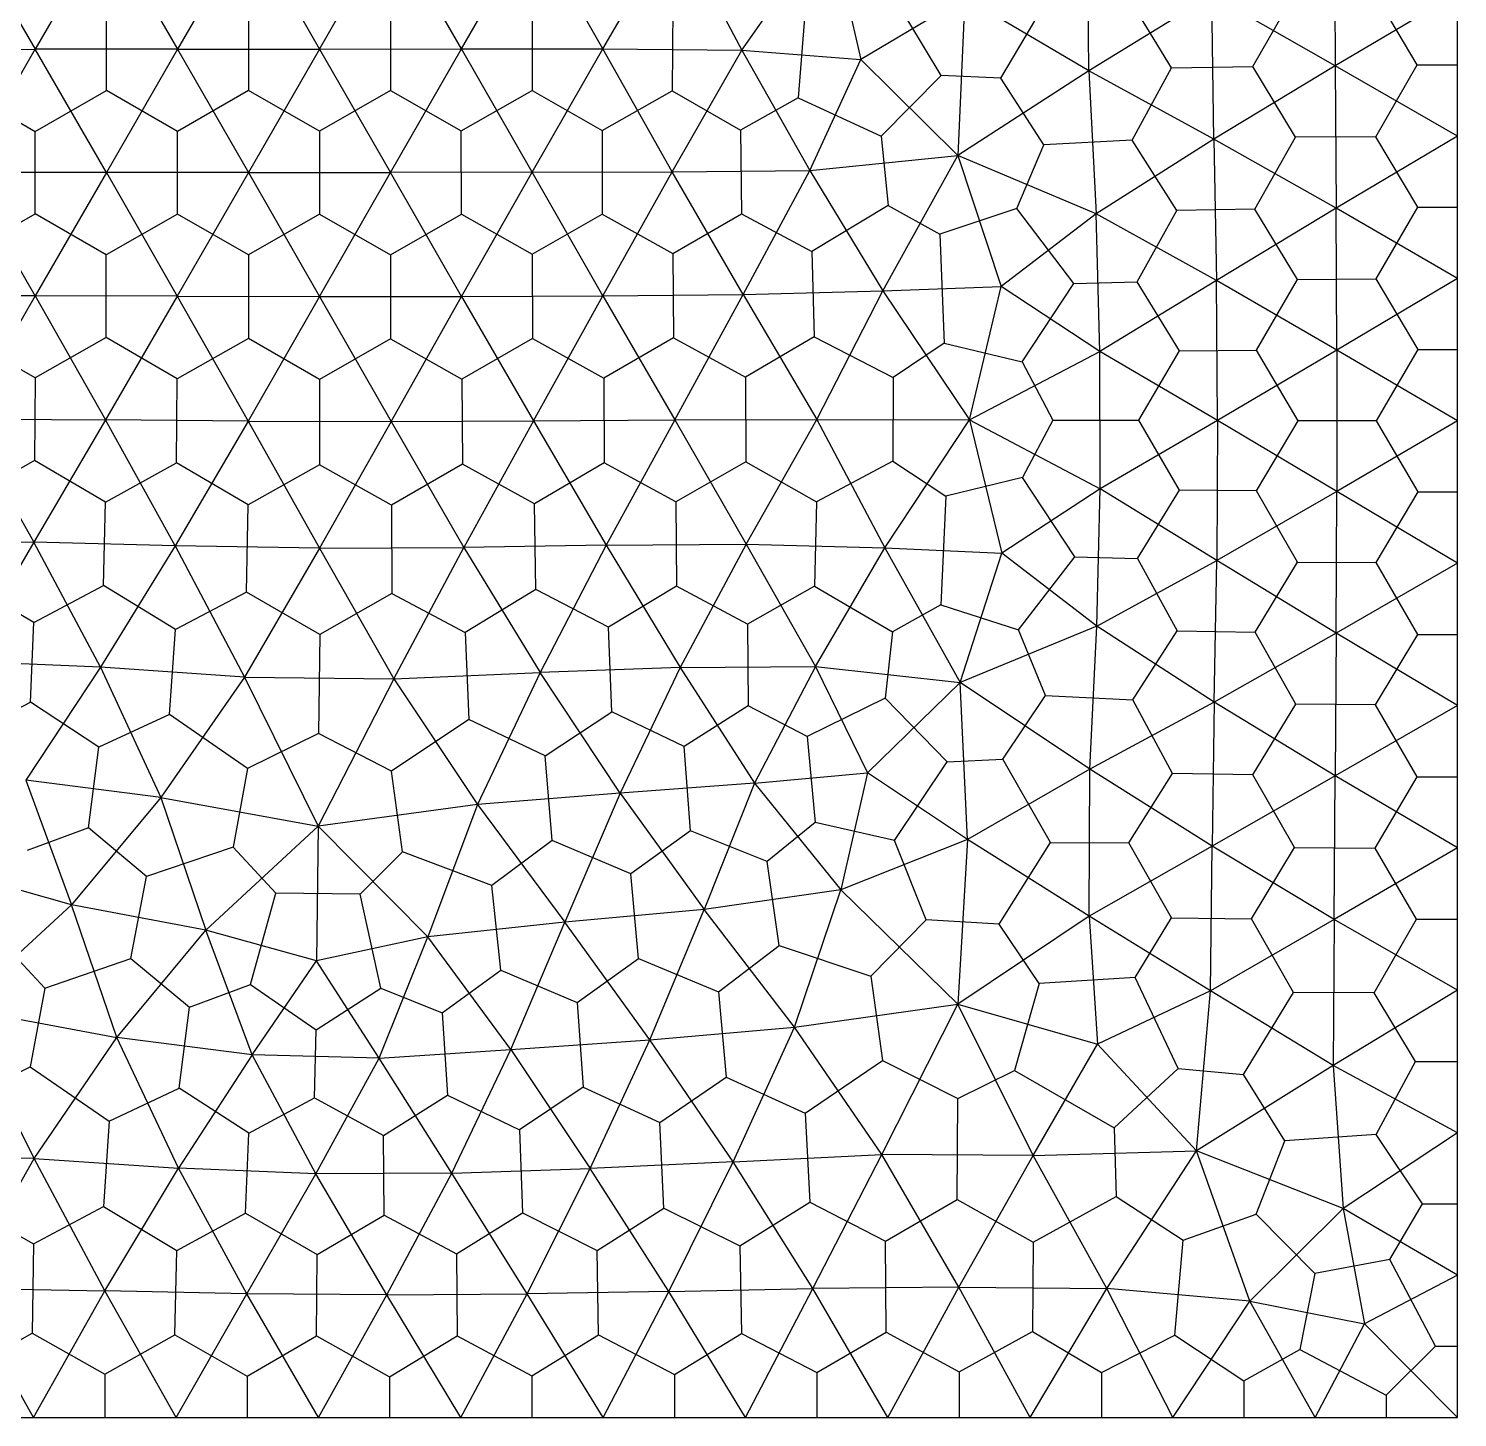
# Model space of a CAD drawing. Header units: metres. Extents: x 0 to 1, y 0 to 1.
# Drawn here: x 0.498 to 1, y 0 to 0.488 of the extents above; entities that cross this region are included whole.
import ezdxf

# ---------------------------------------------------------------- set-up
doc = ezdxf.new("R2010")
doc.units = ezdxf.units.M

msp = doc.modelspace()

# ---------------------------------------------------------------- linework, layer by layer
at = {"layer": 'boundary'}
for p, q in [((1, 0.45), (1, 0.5)), ((1, 0.4), (1, 0.45)), ((1, 0.35), (1, 0.4)), ((1, 0.3), (1, 0.35)), ((1, 0.25), (1, 0.3)), ((1, 0.2), (1, 0.25)), ((1, 0.15), (1, 0.2)), ((1, 0.1), (1, 0.15)), ((1, 0.05), (1, 0.1)), ((1, 0), (1, 0.05)), ((0.45, 0), (0.5, 0)), ((0.5, 0), (0.55, 0)), ((0.55, 0), (0.6, 0)), ((0.6, 0), (0.65, 0)), ((0.65, 0), (0.7, 0)), ((0.7, 0), (0.75, 0)), ((0.75, 0), (0.8, 0)), ((0.8, 0), (0.85, 0)), ((0.85, 0), (0.9, 0)), ((0.9, 0), (0.95, 0)), ((0.95, 0), (1, 0))]:
    msp.add_line(p, q, dxfattribs=at)
at = {"layer": 'delaunay'}
for p, q in [((0.475557, 0.523714), (0.500564, 0.480453)), ((0.525509, 0.523759), (0.500564, 0.480453)), ((0.525509, 0.523759), (0.550505, 0.480488)), ((0.575443, 0.523814), (0.550505, 0.480488)), ((0.575443, 0.523814), (0.600414, 0.480536)), ((0.600414, 0.480536), (0.625323, 0.523877)), ((0.650228, 0.480594), (0.625323, 0.523877)), ((0.650228, 0.480594), (0.675149, 0.523947)), ((0.699846, 0.480603), (0.675149, 0.523947)), ((0.699846, 0.480603), (0.725323, 0.524028)), ((0.725323, 0.524028), (0.748753, 0.480202)), ((0.748753, 0.480202), (0.779609, 0.524155)), ((0.779609, 0.524155), (0.790546, 0.476859)), ((0.870512, 0.472928), (0.870187, 0.524586)), ((0.956812, 0.524933), (0.957061, 0.474663)), ((0.827039, 0.498651), (0.790546, 0.476859)), ((0.827039, 0.498651), (0.824534, 0.443151)), ((0.870512, 0.472928), (0.827039, 0.498651)), ((0.91374, 0.499404), (0.870512, 0.472928)), ((0.957061, 0.474663), (0.91374, 0.499404)), ((0.914507, 0.448939), (0.91374, 0.499404)), ((1, 0.5), (0.957061, 0.474663)), ((0.450631, 0.480422), (0.500564, 0.480453)), ((0.475623, 0.437161), (0.500564, 0.480453)), ((0.550505, 0.480488), (0.500564, 0.480453)), ((0.525531, 0.437153), (0.500564, 0.480453)), ((0.550505, 0.480488), (0.525531, 0.437153)), ((0.550505, 0.480488), (0.600414, 0.480536)), ((0.550505, 0.480488), (0.575462, 0.43715)), ((0.600414, 0.480536), (0.575462, 0.43715)), ((0.600414, 0.480536), (0.650228, 0.480594)), ((0.600414, 0.480536), (0.62534, 0.437188)), ((0.62534, 0.437188), (0.650228, 0.480594)), ((0.650228, 0.480594), (0.699846, 0.480603)), ((0.675021, 0.437272), (0.650228, 0.480594)), ((0.675021, 0.437272), (0.699846, 0.480603)), ((0.699846, 0.480603), (0.748753, 0.480202)), ((0.724257, 0.437409), (0.699846, 0.480603)), ((0.724257, 0.437409), (0.748753, 0.480202)), ((0.748753, 0.480202), (0.772604, 0.437952)), ((0.748753, 0.480202), (0.790546, 0.476859)), ((0.772604, 0.437952), (0.790546, 0.476859)), ((0.824534, 0.443151), (0.790546, 0.476859)), ((0.870512, 0.472928), (0.824534, 0.443151)), ((0.914507, 0.448939), (0.870512, 0.472928)), ((0.870512, 0.472928), (0.873138, 0.422646)), ((0.957061, 0.474663), (0.914507, 0.448939)), ((1, 0.45), (0.957061, 0.474663)), ((0.957061, 0.474663), (0.957408, 0.424626)), ((0.914507, 0.448939), (0.873138, 0.422646)), ((0.957408, 0.424626), (0.914507, 0.448939)), ((0.914507, 0.448939), (0.915422, 0.399246)), ((1, 0.45), (0.957408, 0.424626)), ((0.772604, 0.437952), (0.824534, 0.443151)), ((0.798243, 0.395596), (0.824534, 0.443151)), ((0.824534, 0.443151), (0.839734, 0.397218)), ((0.873138, 0.422646), (0.824534, 0.443151)), ((0.525531, 0.437153), (0.475623, 0.437161)), ((0.500532, 0.393847), (0.475623, 0.437161)), ((0.525531, 0.437153), (0.500532, 0.393847)), ((0.575462, 0.43715), (0.525531, 0.437153)), ((0.525531, 0.437153), (0.550428, 0.393711)), ((0.575462, 0.43715), (0.550428, 0.393711)), ((0.575462, 0.43715), (0.62534, 0.437188)), ((0.575462, 0.43715), (0.600408, 0.393634)), ((0.600408, 0.393634), (0.62534, 0.437188)), ((0.675021, 0.437272), (0.62534, 0.437188)), ((0.650302, 0.393701), (0.62534, 0.437188)), ((0.650302, 0.393701), (0.675021, 0.437272)), ((0.675021, 0.437272), (0.724257, 0.437409)), ((0.699913, 0.393899), (0.675021, 0.437272)), ((0.699913, 0.393899), (0.724257, 0.437409)), ((0.724257, 0.437409), (0.772604, 0.437952)), ((0.749185, 0.394312), (0.724257, 0.437409)), ((0.749185, 0.394312), (0.772604, 0.437952)), ((0.772604, 0.437952), (0.798243, 0.395596)), ((0.873138, 0.422646), (0.839734, 0.397218)), ((0.874448, 0.374279), (0.873138, 0.422646)), ((0.915422, 0.399246), (0.873138, 0.422646)), ((0.957408, 0.424626), (0.915422, 0.399246)), ((1, 0.4), (0.957408, 0.424626)), ((0.957667, 0.374858), (0.957408, 0.424626)), ((0.798243, 0.395596), (0.839734, 0.397218)), ((0.828614, 0.35036), (0.839734, 0.397218)), ((0.874448, 0.374279), (0.839734, 0.397218)), ((0.915422, 0.399246), (0.874448, 0.374279)), ((0.957667, 0.374858), (0.915422, 0.399246)), ((0.915784, 0.350087), (0.915422, 0.399246)), ((1, 0.4), (0.957667, 0.374858)), ((0.500532, 0.393847), (0.450768, 0.393921)), ((0.500532, 0.393847), (0.475622, 0.350698)), ((0.550428, 0.393711), (0.500532, 0.393847)), ((0.500532, 0.393847), (0.525263, 0.350315)), ((0.550428, 0.393711), (0.525263, 0.350315)), ((0.550428, 0.393711), (0.600408, 0.393634)), ((0.550428, 0.393711), (0.575283, 0.349881)), ((0.600408, 0.393634), (0.575283, 0.349881)), ((0.600408, 0.393634), (0.650302, 0.393701)), ((0.600408, 0.393634), (0.625496, 0.349768)), ((0.625496, 0.349768), (0.650302, 0.393701)), ((0.650302, 0.393701), (0.699913, 0.393899)), ((0.650302, 0.393701), (0.675501, 0.350018)), ((0.675501, 0.350018), (0.699913, 0.393899)), ((0.699913, 0.393899), (0.749185, 0.394312)), ((0.699913, 0.393899), (0.725125, 0.350334)), ((0.725125, 0.350334), (0.749185, 0.394312)), ((0.749185, 0.394312), (0.798243, 0.395596)), ((0.749185, 0.394312), (0.774989, 0.35046)), ((0.774989, 0.35046), (0.798243, 0.395596)), ((0.798243, 0.395596), (0.828614, 0.35036)), ((0.828614, 0.35036), (0.874448, 0.374279)), ((0.915784, 0.350087), (0.874448, 0.374279)), ((0.87453, 0.326121), (0.874448, 0.374279)), ((0.957667, 0.374858), (0.915784, 0.350087)), ((1, 0.35), (0.957667, 0.374858)), ((0.957667, 0.374858), (0.957676, 0.325192)), ((0.475622, 0.350698), (0.525263, 0.350315)), ((0.475622, 0.350698), (0.500046, 0.30735)), ((0.525263, 0.350315), (0.500046, 0.30735)), ((0.549723, 0.306114), (0.525263, 0.350315)), ((0.575283, 0.349881), (0.525263, 0.350315)), ((0.575283, 0.349881), (0.549723, 0.306114)), ((0.575283, 0.349881), (0.625496, 0.349768)), ((0.575283, 0.349881), (0.600344, 0.305224)), ((0.625496, 0.349768), (0.600344, 0.305224)), ((0.625496, 0.349768), (0.675501, 0.350018)), ((0.625496, 0.349768), (0.651108, 0.305506)), ((0.675501, 0.350018), (0.651108, 0.305506)), ((0.675501, 0.350018), (0.725125, 0.350334)), ((0.675501, 0.350018), (0.701105, 0.306335)), ((0.725125, 0.350334), (0.701105, 0.306335)), ((0.725125, 0.350334), (0.774989, 0.35046)), ((0.725125, 0.350334), (0.750214, 0.306633)), ((0.750214, 0.306633), (0.774989, 0.35046)), ((0.774989, 0.35046), (0.828614, 0.35036)), ((0.774989, 0.35046), (0.79888, 0.305426)), ((0.79888, 0.305426), (0.828614, 0.35036)), ((0.828614, 0.35036), (0.87453, 0.326121)), ((0.828614, 0.35036), (0.840064, 0.303504)), ((0.915784, 0.350087), (0.87453, 0.326121)), ((0.915784, 0.350087), (0.915488, 0.300918)), ((0.957676, 0.325192), (0.915784, 0.350087)), ((1, 0.35), (0.957676, 0.325192)), ((0.87453, 0.326121), (0.840064, 0.303504)), ((0.873407, 0.277821), (0.87453, 0.326121)), ((0.915488, 0.300918), (0.87453, 0.326121)), ((0.957676, 0.325192), (0.915488, 0.300918)), ((0.957432, 0.275392), (0.957676, 0.325192)), ((1, 0.3), (0.957676, 0.325192)), ((0.451172, 0.307913), (0.500046, 0.30735)), ((0.500046, 0.30735), (0.475348, 0.265497)), ((0.523462, 0.263434), (0.500046, 0.30735)), ((0.549723, 0.306114), (0.500046, 0.30735)), ((0.549723, 0.306114), (0.523462, 0.263434)), ((0.600344, 0.305224), (0.549723, 0.306114)), ((0.549723, 0.306114), (0.574058, 0.259998)), ((0.701105, 0.306335), (0.651108, 0.305506)), ((0.701105, 0.306335), (0.677874, 0.261606)), ((0.701105, 0.306335), (0.750214, 0.306633)), ((0.701105, 0.306335), (0.727069, 0.263398)), ((0.750214, 0.306633), (0.727069, 0.263398)), ((0.750214, 0.306633), (0.79888, 0.305426)), ((0.750214, 0.306633), (0.774512, 0.263723)), ((0.600344, 0.305224), (0.574058, 0.259998)), ((0.600344, 0.305224), (0.651108, 0.305506)), ((0.600344, 0.305224), (0.626478, 0.259323)), ((0.626478, 0.259323), (0.651108, 0.305506)), ((0.651108, 0.305506), (0.677874, 0.261606)), ((0.774512, 0.263723), (0.79888, 0.305426)), ((0.79888, 0.305426), (0.825414, 0.258095)), ((0.79888, 0.305426), (0.840064, 0.303504)), ((0.825414, 0.258095), (0.840064, 0.303504)), ((0.873407, 0.277821), (0.840064, 0.303504)), ((0.873407, 0.277821), (0.915488, 0.300918)), ((0.914623, 0.251192), (0.915488, 0.300918)), ((0.957432, 0.275392), (0.915488, 0.300918)), ((1, 0.3), (0.957432, 0.275392)), ((0.873407, 0.277821), (0.825414, 0.258095)), ((0.870908, 0.227639), (0.873407, 0.277821)), ((0.914623, 0.251192), (0.873407, 0.277821)), ((0.957432, 0.275392), (0.914623, 0.251192)), ((0.957432, 0.275392), (0.957076, 0.225283)), ((1, 0.25), (0.957432, 0.275392)), ((0.523462, 0.263434), (0.475348, 0.265497)), ((0.523462, 0.263434), (0.497252, 0.223761)), ((0.574058, 0.259998), (0.523462, 0.263434)), ((0.523462, 0.263434), (0.544681, 0.217689)), ((0.626478, 0.259323), (0.677874, 0.261606)), ((0.677874, 0.261606), (0.655824, 0.215191)), ((0.727069, 0.263398), (0.677874, 0.261606)), ((0.705947, 0.21924), (0.677874, 0.261606)), ((0.727069, 0.263398), (0.705947, 0.21924)), ((0.727069, 0.263398), (0.774512, 0.263723)), ((0.727069, 0.263398), (0.753158, 0.222684)), ((0.774512, 0.263723), (0.753158, 0.222684)), ((0.774512, 0.263723), (0.792831, 0.226415)), ((0.774512, 0.263723), (0.825414, 0.258095)), ((0.574058, 0.259998), (0.544681, 0.217689)), ((0.574058, 0.259998), (0.599863, 0.207589)), ((0.574058, 0.259998), (0.626478, 0.259323)), ((0.626478, 0.259323), (0.599863, 0.207589)), ((0.626478, 0.259323), (0.655824, 0.215191)), ((0.825414, 0.258095), (0.792831, 0.226415)), ((0.827924, 0.202915), (0.825414, 0.258095)), ((0.870908, 0.227639), (0.825414, 0.258095)), ((0.914623, 0.251192), (0.870908, 0.227639)), ((0.914623, 0.251192), (0.913837, 0.200664)), ((0.957076, 0.225283), (0.914623, 0.251192)), ((1, 0.25), (0.957076, 0.225283)), ((0.753158, 0.222684), (0.792831, 0.226415)), ((0.792831, 0.226415), (0.783496, 0.185286)), ((0.827924, 0.202915), (0.792831, 0.226415)), ((0.870908, 0.227639), (0.827924, 0.202915)), ((0.870648, 0.176022), (0.870908, 0.227639)), ((0.913837, 0.200664), (0.870908, 0.227639)), ((0.544681, 0.217689), (0.497252, 0.223761)), ((0.497252, 0.223761), (0.513284, 0.180047)), ((0.753158, 0.222684), (0.705947, 0.21924)), ((0.753158, 0.222684), (0.735447, 0.17841)), ((0.753158, 0.222684), (0.783496, 0.185286)), ((0.957076, 0.225283), (0.913837, 0.200664)), ((0.956742, 0.174809), (0.957076, 0.225283)), ((1, 0.2), (0.957076, 0.225283)), ((0.544681, 0.217689), (0.513284, 0.180047)), ((0.544681, 0.217689), (0.599863, 0.207589)), ((0.544681, 0.217689), (0.560482, 0.171088)), ((0.705947, 0.21924), (0.655824, 0.215191)), ((0.705947, 0.21924), (0.686576, 0.173937)), ((0.705947, 0.21924), (0.735447, 0.17841)), ((0.655824, 0.215191), (0.599863, 0.207589)), ((0.655824, 0.215191), (0.638404, 0.16882)), ((0.655824, 0.215191), (0.686576, 0.173937)), ((0.599863, 0.207589), (0.560482, 0.171088)), ((0.599863, 0.207589), (0.599346, 0.160291)), ((0.599863, 0.207589), (0.638404, 0.16882)), ((0.827924, 0.202915), (0.783496, 0.185286)), ((0.827924, 0.202915), (0.824549, 0.145071)), ((0.870648, 0.176022), (0.827924, 0.202915)), ((0.913837, 0.200664), (0.870648, 0.176022)), ((0.913242, 0.149816), (0.913837, 0.200664)), ((0.956742, 0.174809), (0.913837, 0.200664)), ((1, 0.2), (0.956742, 0.174809)), ((0.513284, 0.180047), (0.474467, 0.190996)), ((0.783496, 0.185286), (0.735447, 0.17841)), ((0.767249, 0.137102), (0.783496, 0.185286)), ((0.824549, 0.145071), (0.783496, 0.185286)), ((0.473976, 0.143682), (0.513284, 0.180047)), ((0.560482, 0.171088), (0.513284, 0.180047)), ((0.52922, 0.13338), (0.513284, 0.180047)), ((0.735447, 0.17841), (0.686576, 0.173937)), ((0.716352, 0.132587), (0.735447, 0.17841)), ((0.767249, 0.137102), (0.735447, 0.17841)), ((0.870648, 0.176022), (0.824549, 0.145071)), ((0.913242, 0.149816), (0.870648, 0.176022)), ((0.870648, 0.176022), (0.873571, 0.131125)), ((0.52922, 0.13338), (0.560482, 0.171088)), ((0.599346, 0.160291), (0.560482, 0.171088)), ((0.576718, 0.127358), (0.560482, 0.171088)), ((0.686576, 0.173937), (0.638404, 0.16882)), ((0.667525, 0.12917), (0.686576, 0.173937)), ((0.716352, 0.132587), (0.686576, 0.173937)), ((0.956742, 0.174809), (0.913242, 0.149816)), ((0.956742, 0.174809), (0.956366, 0.123534)), ((1, 0.15), (0.956742, 0.174809)), ((0.638404, 0.16882), (0.599346, 0.160291)), ((0.621337, 0.126223), (0.638404, 0.16882)), ((0.667525, 0.12917), (0.638404, 0.16882)), ((0.576718, 0.127358), (0.599346, 0.160291)), ((0.621337, 0.126223), (0.599346, 0.160291)), ((0.913242, 0.149816), (0.873571, 0.131125)), ((0.908318, 0.093595), (0.913242, 0.149816)), ((0.956366, 0.123534), (0.913242, 0.149816)), ((1, 0.15), (0.956366, 0.123534)), ((0.500179, 0.090936), (0.473976, 0.143682)), ((0.473976, 0.143682), (0.52922, 0.13338)), ((0.767249, 0.137102), (0.824549, 0.145071)), ((0.79788, 0.092341), (0.824549, 0.145071)), ((0.851055, 0.092031), (0.824549, 0.145071)), ((0.824549, 0.145071), (0.873571, 0.131125)), ((0.716352, 0.132587), (0.767249, 0.137102)), ((0.745652, 0.089743), (0.767249, 0.137102)), ((0.79788, 0.092341), (0.767249, 0.137102)), ((0.500179, 0.090936), (0.52922, 0.13338)), ((0.550854, 0.087487), (0.52922, 0.13338)), ((0.576718, 0.127358), (0.52922, 0.13338)), ((0.667525, 0.12917), (0.716352, 0.132587)), ((0.695492, 0.087473), (0.716352, 0.132587)), ((0.745652, 0.089743), (0.716352, 0.132587)), ((0.851055, 0.092031), (0.873571, 0.131125)), ((0.908318, 0.093595), (0.873571, 0.131125)), ((0.576718, 0.127358), (0.550854, 0.087487)), ((0.599122, 0.085566), (0.576718, 0.127358)), ((0.621337, 0.126223), (0.576718, 0.127358)), ((0.599122, 0.085566), (0.621337, 0.126223)), ((0.621337, 0.126223), (0.667525, 0.12917)), ((0.646832, 0.085828), (0.621337, 0.126223)), ((0.646832, 0.085828), (0.667525, 0.12917)), ((0.667525, 0.12917), (0.695492, 0.087473)), ((0.956366, 0.123534), (0.908318, 0.093595)), ((1, 0.1), (0.956366, 0.123534)), ((0.956366, 0.123534), (0.959871, 0.07341)), ((1, 0.1), (0.959871, 0.07341)), ((0.500179, 0.090936), (0.447639, 0.091814)), ((0.474402, 0.045332), (0.500179, 0.090936)), ((0.52505, 0.044483), (0.500179, 0.090936)), ((0.500179, 0.090936), (0.550854, 0.087487)), ((0.745652, 0.089743), (0.79788, 0.092341)), ((0.773619, 0.045271), (0.79788, 0.092341)), ((0.824938, 0.045728), (0.79788, 0.092341)), ((0.851055, 0.092031), (0.79788, 0.092341)), ((0.824938, 0.045728), (0.851055, 0.092031)), ((0.851055, 0.092031), (0.908318, 0.093595)), ((0.876919, 0.045278), (0.851055, 0.092031)), ((0.876919, 0.045278), (0.908318, 0.093595)), ((0.959871, 0.07341), (0.908318, 0.093595)), ((0.927095, 0.0408), (0.908318, 0.093595)), ((0.52505, 0.044483), (0.550854, 0.087487)), ((0.599122, 0.085566), (0.550854, 0.087487)), ((0.574852, 0.043415), (0.550854, 0.087487)), ((0.574852, 0.043415), (0.599122, 0.085566)), ((0.646832, 0.085828), (0.599122, 0.085566)), ((0.624034, 0.043039), (0.599122, 0.085566)), ((0.624034, 0.043039), (0.646832, 0.085828)), ((0.646832, 0.085828), (0.695492, 0.087473)), ((0.673266, 0.043424), (0.646832, 0.085828)), ((0.673266, 0.043424), (0.695492, 0.087473)), ((0.745652, 0.089743), (0.695492, 0.087473)), ((0.723041, 0.044275), (0.695492, 0.087473)), ((0.723041, 0.044275), (0.745652, 0.089743)), ((0.773619, 0.045271), (0.745652, 0.089743)), ((0.927095, 0.0408), (0.959871, 0.07341)), ((1, 0.05), (0.959871, 0.07341)), ((0.959871, 0.07341), (0.967398, 0.03282)), ((0.5, 0), (0.474402, 0.045332)), ((0.474402, 0.045332), (0.52505, 0.044483)), ((0.723041, 0.044275), (0.773619, 0.045271)), ((0.75, 0), (0.773619, 0.045271)), ((0.824938, 0.045728), (0.773619, 0.045271)), ((0.8, 0), (0.773619, 0.045271)), ((0.8, 0), (0.824938, 0.045728)), ((0.85, 0), (0.824938, 0.045728)), ((0.824938, 0.045728), (0.876919, 0.045278)), ((0.85, 0), (0.876919, 0.045278)), ((0.9, 0), (0.876919, 0.045278)), ((0.927095, 0.0408), (0.876919, 0.045278)), ((1, 0.05), (0.967398, 0.03282)), ((0.5, 0), (0.52505, 0.044483)), ((0.55, 0), (0.52505, 0.044483)), ((0.574852, 0.043415), (0.52505, 0.044483)), ((0.55, 0), (0.574852, 0.043415)), ((0.6, 0), (0.574852, 0.043415)), ((0.624034, 0.043039), (0.574852, 0.043415)), ((0.6, 0), (0.624034, 0.043039)), ((0.624034, 0.043039), (0.673266, 0.043424)), ((0.65, 0), (0.624034, 0.043039)), ((0.65, 0), (0.673266, 0.043424)), ((0.723041, 0.044275), (0.673266, 0.043424)), ((0.7, 0), (0.673266, 0.043424)), ((0.7, 0), (0.723041, 0.044275)), ((0.75, 0), (0.723041, 0.044275)), ((0.9, 0), (0.927095, 0.0408)), ((0.927095, 0.0408), (0.967398, 0.03282)), ((0.95, 0), (0.927095, 0.0408)), ((0.95, 0), (0.967398, 0.03282)), ((1, 0), (0.967398, 0.03282))]:
    msp.add_line(p, q, dxfattribs=at)
at = {"layer": 'voronoi'}
for p, q in [((0.818665, 0.471222), (0.799224, 0.503778)), ((0.77115, 0.497286), (0.768444, 0.46346)), ((0.839597, 0.470278), (0.856397, 0.498669)), ((0.899607, 0.473951), (0.884361, 0.498845)), ((0.928177, 0.474385), (0.94265, 0.499728)), ((0.985807, 0.475), (0.971133, 0.499868)), ((0.525544, 0.466009), (0.525524, 0.494913)), ((0.575446, 0.494972), (0.575473, 0.466012)), ((0.625304, 0.49506), (0.625338, 0.466027)), ((0.675034, 0.495174), (0.67504, 0.466038)), ((0.724422, 0.49537), (0.72418, 0.465861)), ((0.885737, 0.448514), (0.899607, 0.473951)), ((0.899607, 0.473951), (0.928177, 0.474385)), ((0.943191, 0.449547), (0.928177, 0.474385)), ((0.971299, 0.449742), (0.985807, 0.475)), ((0.985807, 0.475), (1, 0.475)), ((0.797622, 0.450005), (0.818665, 0.471222)), ((0.839597, 0.470278), (0.818665, 0.471222)), ((0.854741, 0.446895), (0.839597, 0.470278)), ((0.475606, 0.466001), (0.500579, 0.451614)), ((0.500579, 0.451614), (0.525544, 0.466009)), ((0.550497, 0.451629), (0.525544, 0.466009)), ((0.575473, 0.466012), (0.550497, 0.451629)), ((0.60039, 0.451682), (0.575473, 0.466012)), ((0.625338, 0.466027), (0.60039, 0.451682)), ((0.625338, 0.466027), (0.650156, 0.451797)), ((0.650156, 0.451797), (0.67504, 0.466038)), ((0.67504, 0.466038), (0.699598, 0.451969)), ((0.699598, 0.451969), (0.72418, 0.465861)), ((0.72418, 0.465861), (0.748269, 0.452072)), ((0.768444, 0.46346), (0.748269, 0.452072)), ((0.768444, 0.46346), (0.797622, 0.450005)), ((0.500575, 0.422691), (0.500579, 0.451614)), ((0.550496, 0.422605), (0.550497, 0.451629)), ((0.60039, 0.451682), (0.600412, 0.422544)), ((0.650206, 0.422553), (0.650156, 0.451797)), ((0.699598, 0.451969), (0.69968, 0.422594)), ((0.748269, 0.452072), (0.748598, 0.422731)), ((0.797622, 0.450005), (0.800062, 0.425635)), ((0.845312, 0.424545), (0.854741, 0.446895)), ((0.885737, 0.448514), (0.854741, 0.446895)), ((0.901417, 0.423843), (0.885737, 0.448514)), ((0.928911, 0.424349), (0.943191, 0.449547)), ((0.971299, 0.449742), (0.943191, 0.449547)), ((0.986039, 0.425), (0.971299, 0.449742)), ((0.475672, 0.40837), (0.500575, 0.422691)), ((0.52552, 0.408291), (0.500575, 0.422691)), ((0.550496, 0.422605), (0.52552, 0.408291)), ((0.57544, 0.40823), (0.550496, 0.422605)), ((0.600412, 0.422544), (0.57544, 0.40823)), ((0.600412, 0.422544), (0.625336, 0.408277)), ((0.625336, 0.408277), (0.650206, 0.422553)), ((0.650206, 0.422553), (0.675049, 0.408459)), ((0.675049, 0.408459), (0.69968, 0.422594)), ((0.69968, 0.422594), (0.724426, 0.408749)), ((0.724426, 0.408749), (0.748598, 0.422731)), ((0.748598, 0.422731), (0.773334, 0.409456)), ((0.800062, 0.425635), (0.773334, 0.409456)), ((0.800062, 0.425635), (0.818238, 0.415586)), ((0.845312, 0.424545), (0.818238, 0.415586)), ((0.865341, 0.398234), (0.845312, 0.424545)), ((0.887578, 0.398836), (0.901417, 0.423843)), ((0.928911, 0.424349), (0.901417, 0.423843)), ((0.943829, 0.399671), (0.928911, 0.424349)), ((0.971477, 0.399815), (0.986039, 0.425)), ((0.986039, 0.425), (1, 0.425)), ((0.818238, 0.415586), (0.819739, 0.377215)), ((0.52544, 0.379207), (0.52552, 0.408291)), ((0.57544, 0.40823), (0.575395, 0.378907)), ((0.625336, 0.408277), (0.625375, 0.378806)), ((0.675049, 0.408459), (0.675167, 0.378935)), ((0.724426, 0.408749), (0.724674, 0.379151)), ((0.773334, 0.409456), (0.774119, 0.379466)), ((0.847153, 0.370709), (0.865341, 0.398234)), ((0.865341, 0.398234), (0.887578, 0.398836)), ((0.902365, 0.374569), (0.887578, 0.398836)), ((0.929453, 0.374769), (0.943829, 0.399671)), ((0.943829, 0.399671), (0.971477, 0.399815)), ((0.986215, 0.375), (0.971477, 0.399815)), ((0.500555, 0.365069), (0.475629, 0.379459)), ((0.52544, 0.379207), (0.500555, 0.365069)), ((0.5504, 0.364732), (0.52544, 0.379207)), ((0.575395, 0.378907), (0.5504, 0.364732)), ((0.600423, 0.364535), (0.575395, 0.378907)), ((0.625375, 0.378806), (0.600423, 0.364535)), ((0.625375, 0.378806), (0.650424, 0.364662)), ((0.675167, 0.378935), (0.650424, 0.364662)), ((0.675167, 0.378935), (0.700219, 0.364998)), ((0.724674, 0.379151), (0.700219, 0.364998)), ((0.724674, 0.379151), (0.750019, 0.365285)), ((0.774119, 0.379466), (0.750019, 0.365285)), ((0.774119, 0.379466), (0.801829, 0.36519)), ((0.819739, 0.377215), (0.801829, 0.36519)), ((0.819739, 0.377215), (0.847153, 0.370709)), ((0.888117, 0.350223), (0.902365, 0.374569)), ((0.902365, 0.374569), (0.929453, 0.374769)), ((0.944089, 0.350022), (0.929453, 0.374769)), ((0.971551, 0.350028), (0.986215, 0.375)), ((0.986215, 0.375), (1, 0.375)), ((0.847153, 0.370709), (0.85787, 0.350172)), ((0.500555, 0.365069), (0.500331, 0.336066)), ((0.550144, 0.335215), (0.5504, 0.364732)), ((0.600423, 0.364535), (0.600355, 0.33459)), ((0.650424, 0.364662), (0.650574, 0.334739)), ((0.700219, 0.364998), (0.700408, 0.335271)), ((0.750019, 0.365285), (0.750095, 0.335617)), ((0.801829, 0.36519), (0.801774, 0.335815)), ((0.85787, 0.350172), (0.84727, 0.330092)), ((0.85787, 0.350172), (0.888117, 0.350223)), ((0.902432, 0.325582), (0.888117, 0.350223)), ((0.929468, 0.325419), (0.944089, 0.350022)), ((0.971551, 0.350028), (0.944089, 0.350022)), ((0.986221, 0.325), (0.971551, 0.350028)), ((0.500331, 0.336066), (0.475777, 0.322231)), ((0.525251, 0.32144), (0.500331, 0.336066)), ((0.525251, 0.32144), (0.550144, 0.335215)), ((0.575295, 0.320527), (0.550144, 0.335215)), ((0.600355, 0.33459), (0.575295, 0.320527)), ((0.625643, 0.320312), (0.600355, 0.33459)), ((0.650574, 0.334739), (0.625643, 0.320312)), ((0.675859, 0.320883), (0.650574, 0.334739)), ((0.700408, 0.335271), (0.675859, 0.320883)), ((0.725568, 0.321536), (0.700408, 0.335271)), ((0.750095, 0.335617), (0.725568, 0.321536)), ((0.750095, 0.335617), (0.774932, 0.321576)), ((0.801774, 0.335815), (0.774932, 0.321576)), ((0.801774, 0.335815), (0.820361, 0.323516)), ((0.84727, 0.330092), (0.820361, 0.323516)), ((0.865596, 0.302166), (0.84727, 0.330092)), ((0.524523, 0.292201), (0.525251, 0.32144)), ((0.725568, 0.321536), (0.725748, 0.291918)), ((0.774932, 0.321576), (0.774196, 0.291878)), ((0.820361, 0.323516), (0.81858, 0.285367)), ((0.887706, 0.301652), (0.902432, 0.325582)), ((0.929468, 0.325419), (0.902432, 0.325582)), ((0.943887, 0.300359), (0.929468, 0.325419)), ((0.971474, 0.300224), (0.986221, 0.325)), ((0.986221, 0.325), (1, 0.325)), ((0.574755, 0.289844), (0.575295, 0.320527)), ((0.625643, 0.320312), (0.625815, 0.289336)), ((0.676357, 0.290791), (0.675859, 0.320883)), ((0.845874, 0.276562), (0.865596, 0.302166)), ((0.865596, 0.302166), (0.887706, 0.301652)), ((0.887706, 0.301652), (0.901627, 0.276288)), ((0.928949, 0.275813), (0.943887, 0.300359)), ((0.943887, 0.300359), (0.971474, 0.300224)), ((0.986055, 0.275), (0.971474, 0.300224)), ((0.500034, 0.279143), (0.475448, 0.293652)), ((0.500034, 0.279143), (0.524523, 0.292201)), ((0.549775, 0.276662), (0.524523, 0.292201)), ((0.725748, 0.291918), (0.701925, 0.277512)), ((0.750688, 0.278567), (0.725748, 0.291918)), ((0.774196, 0.291878), (0.750688, 0.278567)), ((0.774196, 0.291878), (0.801616, 0.275856)), ((0.574755, 0.289844), (0.549775, 0.276662)), ((0.600464, 0.274902), (0.574755, 0.289844)), ((0.625815, 0.289336), (0.600464, 0.274902)), ((0.625815, 0.289336), (0.651502, 0.275637)), ((0.676357, 0.290791), (0.651502, 0.275637)), ((0.701925, 0.277512), (0.676357, 0.290791)), ((0.81858, 0.285367), (0.801616, 0.275856)), ((0.81858, 0.285367), (0.845874, 0.276562)), ((0.498837, 0.251208), (0.500034, 0.279143)), ((0.547754, 0.246909), (0.549775, 0.276662)), ((0.703008, 0.247776), (0.701925, 0.277512)), ((0.750688, 0.278567), (0.750884, 0.249942)), ((0.855325, 0.253568), (0.845874, 0.276562)), ((0.885962, 0.252043), (0.901627, 0.276288)), ((0.901627, 0.276288), (0.928949, 0.275813)), ((0.600464, 0.274902), (0.600018, 0.240223)), ((0.651502, 0.275637), (0.652861, 0.245044)), ((0.801616, 0.275856), (0.799046, 0.252618)), ((0.943295, 0.250437), (0.928949, 0.275813)), ((0.971284, 0.250238), (0.986055, 0.275)), ((0.986055, 0.275), (1, 0.275)), ((0.475473, 0.238947), (0.498837, 0.251208)), ((0.522839, 0.235351), (0.498837, 0.251208)), ((0.799046, 0.252618), (0.771621, 0.239152)), ((0.820806, 0.230238), (0.799046, 0.252618)), ((0.8403, 0.231125), (0.855325, 0.253568)), ((0.855325, 0.253568), (0.885962, 0.252043)), ((0.899912, 0.226151), (0.885962, 0.252043)), ((0.547754, 0.246909), (0.522839, 0.235351)), ((0.575073, 0.22794), (0.547754, 0.246909)), ((0.679666, 0.232309), (0.703008, 0.247776)), ((0.728485, 0.23559), (0.703008, 0.247776)), ((0.750884, 0.249942), (0.728485, 0.23559)), ((0.771621, 0.239152), (0.750884, 0.249942)), ((0.928204, 0.225711), (0.943295, 0.250437)), ((0.971284, 0.250238), (0.943295, 0.250437)), ((0.985817, 0.225), (0.971284, 0.250238)), ((0.652861, 0.245044), (0.625723, 0.226998)), ((0.679666, 0.232309), (0.652861, 0.245044)), ((0.600018, 0.240223), (0.575073, 0.22794)), ((0.625723, 0.226998), (0.600018, 0.240223)), ((0.771621, 0.239152), (0.774461, 0.208961)), ((0.519212, 0.207018), (0.522839, 0.235351)), ((0.682061, 0.20266), (0.679666, 0.232309)), ((0.730643, 0.206011), (0.728485, 0.23559)), ((0.820806, 0.230238), (0.8403, 0.231125)), ((0.857111, 0.201899), (0.8403, 0.231125)), ((0.575073, 0.22794), (0.570014, 0.200299)), ((0.629582, 0.198592), (0.625723, 0.226998)), ((0.802323, 0.202637), (0.820806, 0.230238)), ((0.884586, 0.201761), (0.899912, 0.226151)), ((0.928204, 0.225711), (0.899912, 0.226151)), ((0.942763, 0.200139), (0.928204, 0.225711)), ((0.971064, 0.199952), (0.985817, 0.225)), ((0.985817, 0.225), (1, 0.225)), ((0.519212, 0.207018), (0.497715, 0.199134)), ((0.539622, 0.189994), (0.519212, 0.207018)), ((0.730643, 0.206011), (0.709668, 0.190856)), ((0.757554, 0.195246), (0.730643, 0.206011)), ((0.774461, 0.208961), (0.757554, 0.195246)), ((0.802323, 0.202637), (0.774461, 0.208961)), ((0.682061, 0.20266), (0.660847, 0.186847)), ((0.709668, 0.190856), (0.682061, 0.20266)), ((0.813391, 0.174742), (0.802323, 0.202637)), ((0.839073, 0.173244), (0.857111, 0.201899)), ((0.857111, 0.201899), (0.884586, 0.201761)), ((0.899626, 0.175403), (0.884586, 0.201761)), ((0.570014, 0.200299), (0.539622, 0.189994)), ((0.585029, 0.184099), (0.570014, 0.200299)), ((0.629582, 0.198592), (0.614678, 0.183775)), ((0.660847, 0.186847), (0.629582, 0.198592)), ((0.92766, 0.175075), (0.942763, 0.200139)), ((0.942763, 0.200139), (0.971064, 0.199952)), ((0.985595, 0.175), (0.971064, 0.199952)), ((0.712388, 0.161129), (0.709668, 0.190856)), ((0.761771, 0.16578), (0.757554, 0.195246)), ((0.534139, 0.161115), (0.539622, 0.189994)), ((0.664006, 0.157104), (0.660847, 0.186847)), ((0.576115, 0.152013), (0.585029, 0.184099)), ((0.614678, 0.183775), (0.585029, 0.184099)), ((0.621898, 0.150716), (0.614678, 0.183775)), ((0.793975, 0.154921), (0.813391, 0.174742)), ((0.839073, 0.173244), (0.813391, 0.174742)), ((0.85311, 0.152337), (0.839073, 0.173244)), ((0.886783, 0.154529), (0.899626, 0.175403)), ((0.899626, 0.175403), (0.92766, 0.175075)), ((0.942483, 0.149275), (0.92766, 0.175075)), ((0.970722, 0.149067), (0.985595, 0.175)), ((0.985595, 0.175), (1, 0.175)), ((0.488704, 0.167189), (0.503883, 0.150783)), ((0.740508, 0.149411), (0.761771, 0.16578)), ((0.761771, 0.16578), (0.793975, 0.154921)), ((0.503883, 0.150783), (0.534139, 0.161115)), ((0.534139, 0.161115), (0.554706, 0.144064)), ((0.690904, 0.145658), (0.712388, 0.161129)), ((0.712388, 0.161129), (0.740508, 0.149411)), ((0.643515, 0.142055), (0.664006, 0.157104)), ((0.664006, 0.157104), (0.690904, 0.145658)), ((0.503883, 0.150783), (0.498719, 0.123092)), ((0.554706, 0.144064), (0.576115, 0.152013)), ((0.576115, 0.152013), (0.599264, 0.136107)), ((0.599264, 0.136107), (0.621898, 0.150716)), ((0.621898, 0.150716), (0.643515, 0.142055)), ((0.793975, 0.154921), (0.798088, 0.125345)), ((0.85311, 0.152337), (0.844444, 0.12187)), ((0.886783, 0.154529), (0.85311, 0.152337)), ((0.90188, 0.122485), (0.886783, 0.154529)), ((0.690904, 0.145658), (0.692979, 0.116015)), ((0.740508, 0.149411), (0.743163, 0.119482)), ((0.924925, 0.120467), (0.942483, 0.149275)), ((0.970722, 0.149067), (0.942483, 0.149275)), ((0.98532, 0.125), (0.970722, 0.149067)), ((0.551103, 0.11565), (0.554706, 0.144064)), ((0.643515, 0.142055), (0.64536, 0.113142)), ((0.598657, 0.112218), (0.599264, 0.136107)), ((0.474236, 0.11093), (0.498719, 0.123092)), ((0.498719, 0.123092), (0.526528, 0.104065)), ((0.770982, 0.106795), (0.798088, 0.125345)), ((0.798088, 0.125345), (0.824583, 0.111945)), ((0.824583, 0.111945), (0.844444, 0.12187)), ((0.844444, 0.12187), (0.879444, 0.101712)), ((0.879444, 0.101712), (0.90188, 0.122485)), ((0.90188, 0.122485), (0.924925, 0.120467)), ((0.939444, 0.097166), (0.924925, 0.120467)), ((0.971518, 0.099409), (0.98532, 0.125)), ((0.98532, 0.125), (1, 0.125)), ((0.526528, 0.104065), (0.551103, 0.11565)), ((0.575517, 0.099813), (0.551103, 0.11565)), ((0.692979, 0.116015), (0.670675, 0.101055)), ((0.692979, 0.116015), (0.719895, 0.103569)), ((0.719895, 0.103569), (0.743163, 0.119482)), ((0.743163, 0.119482), (0.770982, 0.106795)), ((0.575517, 0.099813), (0.598657, 0.112218)), ((0.598657, 0.112218), (0.622904, 0.098969)), ((0.622904, 0.098969), (0.64536, 0.113142)), ((0.64536, 0.113142), (0.670675, 0.101055)), ((0.824377, 0.076562), (0.824583, 0.111945)), ((0.770982, 0.106795), (0.772534, 0.075618)), ((0.526528, 0.104065), (0.524486, 0.074065)), ((0.670675, 0.101055), (0.671662, 0.071865)), ((0.721255, 0.073519), (0.719895, 0.103569)), ((0.879444, 0.101712), (0.880103, 0.07757)), ((0.5744, 0.071738), (0.575517, 0.099813)), ((0.623057, 0.071027), (0.622904, 0.098969)), ((0.929329, 0.071331), (0.939444, 0.097166)), ((0.971518, 0.099409), (0.939444, 0.097166)), ((0.987691, 0.075), (0.971518, 0.099409)), ((0.47365, 0.075844), (0.499995, 0.060953)), ((0.748026, 0.060206), (0.772534, 0.075618)), ((0.772534, 0.075618), (0.799132, 0.061908)), ((0.799132, 0.061908), (0.824377, 0.076562)), ((0.824377, 0.076562), (0.851067, 0.061508)), ((0.851067, 0.061508), (0.880103, 0.07757)), ((0.880103, 0.07757), (0.903719, 0.062223)), ((0.499995, 0.060953), (0.524486, 0.074065)), ((0.524486, 0.074065), (0.550266, 0.058596)), ((0.550266, 0.058596), (0.5744, 0.071738)), ((0.5744, 0.071738), (0.59955, 0.057257)), ((0.59955, 0.057257), (0.623057, 0.071027)), ((0.623057, 0.071027), (0.648538, 0.05745)), ((0.648538, 0.05745), (0.671662, 0.071865)), ((0.671662, 0.071865), (0.697901, 0.058625)), ((0.697901, 0.058625), (0.721255, 0.073519)), ((0.721255, 0.073519), (0.748026, 0.060206)), ((0.903719, 0.062223), (0.929329, 0.071331)), ((0.929329, 0.071331), (0.949973, 0.050582)), ((0.976294, 0.055463), (0.987691, 0.075)), ((0.987691, 0.075), (1, 0.075)), ((0.499995, 0.060953), (0.49947, 0.029594)), ((0.799417, 0.029982), (0.799132, 0.061908)), ((0.851067, 0.061508), (0.850796, 0.030168)), ((0.900745, 0.028902), (0.903719, 0.062223)), ((0.549631, 0.029032), (0.550266, 0.058596)), ((0.599331, 0.028603), (0.59955, 0.057257)), ((0.648538, 0.05745), (0.648764, 0.028607)), ((0.698408, 0.028961), (0.697901, 0.058625)), ((0.748026, 0.060206), (0.748631, 0.029511)), ((0.976294, 0.055463), (0.949973, 0.050582)), ((0.992347, 0.025), (0.976294, 0.055463)), ((0.949973, 0.050582), (0.944679, 0.023842)), ((0.825, 0.01603), (0.850796, 0.030168)), ((0.850796, 0.030168), (0.875, 0.015778)), ((0.475, 0.015776), (0.49947, 0.029594)), ((0.49947, 0.029594), (0.525, 0.015216)), ((0.525, 0.015216), (0.549631, 0.029032)), ((0.549631, 0.029032), (0.575, 0.01451)), ((0.575, 0.01451), (0.599331, 0.028603)), ((0.599331, 0.028603), (0.625, 0.014269)), ((0.625, 0.014269), (0.648764, 0.028607)), ((0.648764, 0.028607), (0.675, 0.01455)), ((0.675, 0.01455), (0.698408, 0.028961)), ((0.698408, 0.028961), (0.725, 0.015122)), ((0.725, 0.015122), (0.748631, 0.029511)), ((0.748631, 0.029511), (0.775, 0.015753)), ((0.775, 0.015753), (0.799417, 0.029982)), ((0.799417, 0.029982), (0.825, 0.01603)), ((0.875, 0.015778), (0.900745, 0.028902)), ((0.900745, 0.028902), (0.925, 0.012795)), ((0.925, 0.012795), (0.944679, 0.023842)), ((0.944679, 0.023842), (0.975, 0.007769)), ((0.975, 0.007769), (0.992347, 0.025)), ((0.992347, 0.025), (1, 0.025)), ((0.525, 0.015216), (0.525, 0)), ((0.725, 0.015122), (0.725, 0)), ((0.775, 0.015753), (0.775, 0)), ((0.825, 0.01603), (0.825, 0)), ((0.875, 0.015778), (0.875, 0)), ((0.575, 0.01451), (0.575, 0)), ((0.625, 0.014269), (0.625, 0)), ((0.675, 0.01455), (0.675, 0)), ((0.925, 0.012795), (0.925, 0)), ((0.975, 0.007769), (0.975, 0))]:
    msp.add_line(p, q, dxfattribs=at)

doc.saveas('drawing.dxf')
